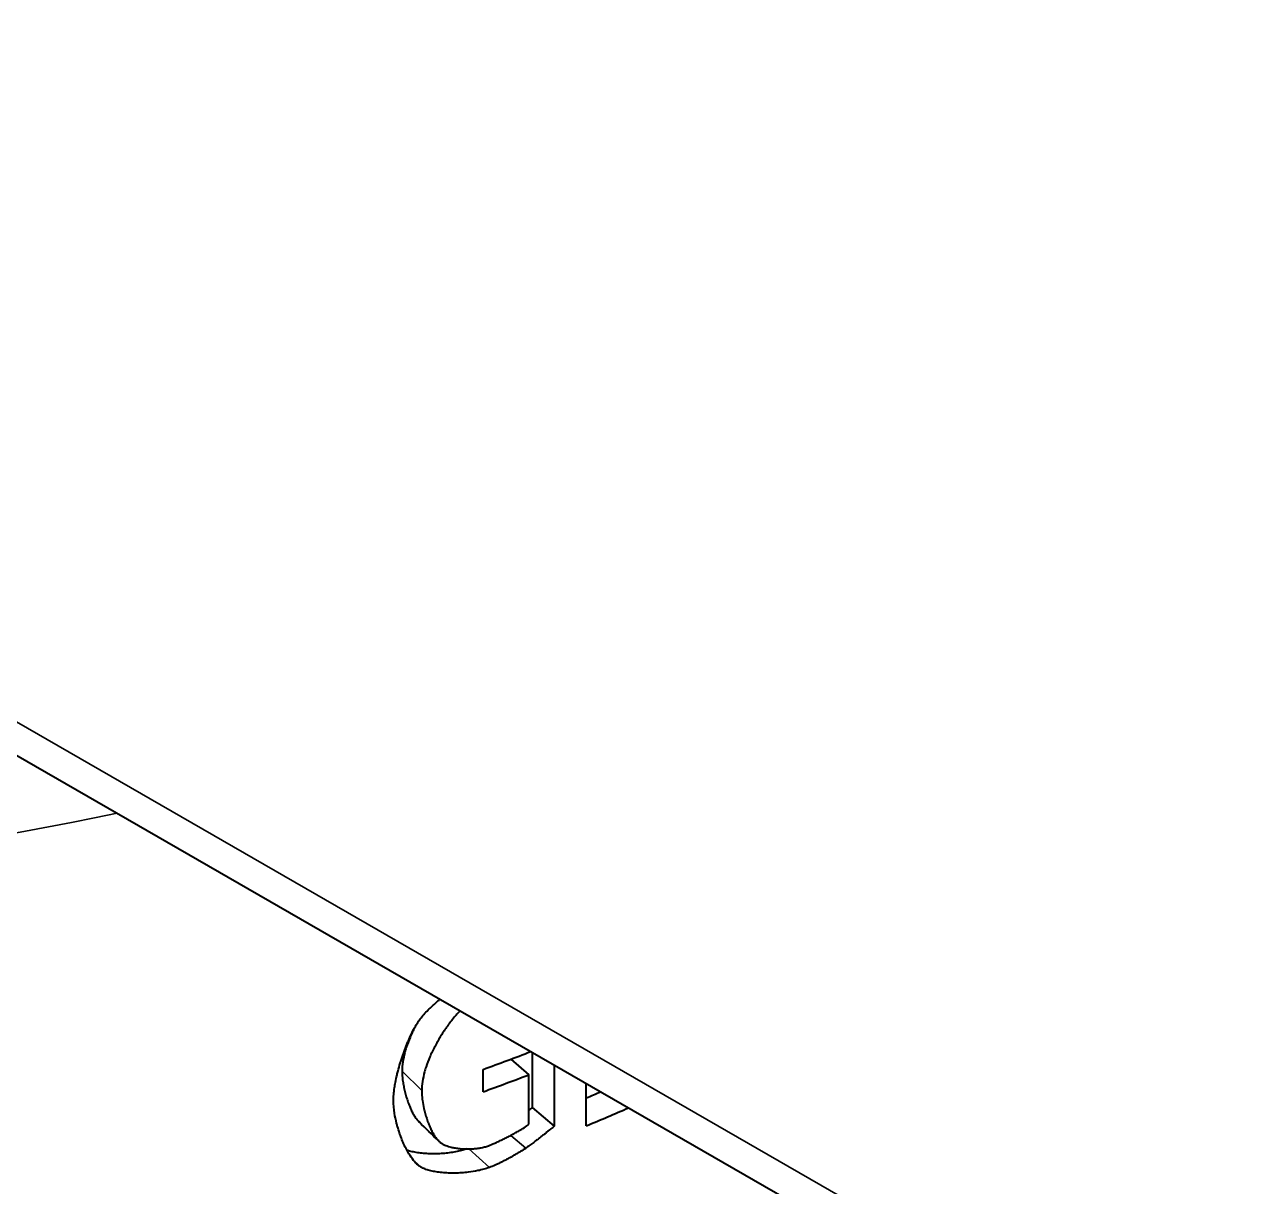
# Model space of a CAD drawing. Header units: millimetres. Extents: x 0 to 51860, y 0 to 5940.
# Drawn here: x 7348.74 to 7369.49, y 4185.01 to 4204.82 of the extents above; entities that cross this region are included whole.
import ezdxf

# ---------------------------------------------------------------- set-up
doc = ezdxf.new("R2010")
doc.units = ezdxf.units.MM
doc.header["$LTSCALE"] = 10
for name, color, linetype, lineweight in [('가시적인 것(ISO)', 3, 'Continuous', 40), ('가시적인 좁은 것(ISO)', 3, 'Continuous', 35), ('기호(ISO)', 5, 'Continuous', 25)]:
    doc.layers.add(name, color=color, linetype=linetype, lineweight=lineweight)
doc.styles.add('치수 텍스트_PSTEK_POSCO', font='isocp.shx')
doc.dimstyles.new('치수_PSTEK_POSCO$7', dxfattribs={"dimscale": 10, "dimtxt": 3.5, "dimasz": 2.5, "dimexe": 2, "dimexo": 2.5, "dimgap": 1, "dimtad": 1, "dimrnd": 1e-08, "dimdsep": 46, "dimtxsty": '치수 텍스트_PSTEK_POSCO', "dimcen": 0.09, "dimdle": 10, "dimclrd": 7, "dimclre": 7, "dimclrt": 2, "dimadec": 1, "dimazin": 2, "dimtfac": 1, "dimtmove": 0, "dimatfit": 3, "dimfxl": 0, "dimtolj": 1, "dimlwd": -1, "dimlwe": -1, "dimarcsym": 0})

msp = doc.modelspace()

# ---------------------------------------------------------------- linework, layer by layer
at = {"layer": '가시적인 것(ISO)'}
for p, q in [((7276.7049, 4233.7714), (7675.0417, 4004.3845)), ((7357.0301, 4187.1868), (7357.3377, 4186.9224)), ((7357.392, 4187.3068), (7357.392, 4186.3614)), ((7356.5604, 4186.6315), (7356.5604, 4187.0131)), ((7357.7717, 4187.0882), (7357.7717, 4186.0459)), ((7357.3377, 4186.077), (7357.3377, 4186.9224)), ((7358.3167, 4186.0507), (7358.3167, 4186.7743)), ((7357.392, 4186.3614), (7357.7717, 4186.0459))]:
    msp.add_line(p, q, dxfattribs=at)
for centre, major_axis, start_param, end_param in [((7338.6872, 4203.3384), (33.5133, 0), 5.2749055, 5.3038402), ((7338.6872, 4202.9568), (-33.5133, 0), 2.1333129, 2.1609755), ((7338.6872, 4201.6927), (-32.8467, 0), 2.2113158, 2.2206559), ((7338.6872, 4201.6927), (-33.5133, 0), 2.1965693, 2.2233683)]:
    msp.add_ellipse(centre, major_axis=major_axis, ratio=0.5758617, start_param=start_param, end_param=end_param, dxfattribs=at)
for points, knots in [([(7355.487, 4187.8743), (7355.5045, 4187.898), (7355.5248, 4187.9228), (7355.5476, 4187.9485), (7355.5704, 4187.9741), (7355.5956, 4188.0005), (7355.6228, 4188.0275), (7355.6637, 4188.0681), (7355.7091, 4188.1098), (7355.7578, 4188.1519), (7355.774, 4188.166), (7355.7906, 4188.18), (7355.8075, 4188.1941), (7355.8135, 4188.199), (7355.8194, 4188.204), (7355.8254, 4188.2089)], [0, 0, 0, 0, 0.08333333, 0.08333333, 0.08333333, 0.16666667, 0.16666667, 0.16666667, 0.29166667, 0.29166667, 0.29166667, 0.33333333, 0.33333333, 0.33333333, 0.34793429, 0.34793429, 0.34793429, 0.34793429]), ([(7356.1667, 4188.0124), (7356.1487, 4187.9935), (7356.1309, 4187.974), (7356.1132, 4187.954), (7356.0724, 4187.9079), (7356.0324, 4187.8592), (7355.9936, 4187.8084), (7355.9743, 4187.783), (7355.9552, 4187.7571), (7355.9365, 4187.7308), (7355.8991, 4187.6781), (7355.8632, 4187.6237), (7355.8291, 4187.5682), (7355.8121, 4187.5405), (7355.7956, 4187.5124), (7355.7796, 4187.4842), (7355.7475, 4187.4278), (7355.7176, 4187.3705), (7355.6902, 4187.313), (7355.6766, 4187.2843), (7355.6635, 4187.2555), (7355.6512, 4187.2267), (7355.6265, 4187.1692), (7355.6045, 4187.1118), (7355.5858, 4187.0551), (7355.5764, 4187.0268), (7355.5679, 4186.9986), (7355.5602, 4186.9707), (7355.5447, 4186.9149), (7355.5328, 4186.8601), (7355.5246, 4186.807), (7355.5165, 4186.7538), (7355.5122, 4186.7023), (7355.5122, 4186.6531)], [0.29720316, 0.29720316, 0.29720316, 0.29720316, 0.33333333, 0.33333333, 0.33333333, 0.41666667, 0.41666667, 0.41666667, 0.45833333, 0.45833333, 0.45833333, 0.54166667, 0.54166667, 0.54166667, 0.58333333, 0.58333333, 0.58333333, 0.66666667, 0.66666667, 0.66666667, 0.70833333, 0.70833333, 0.70833333, 0.79166667, 0.79166667, 0.79166667, 0.83333333, 0.83333333, 0.83333333, 0.91666667, 0.91666667, 0.91666667, 1, 1, 1, 1]), ([(7355.0305, 4186.4819), (7355.0305, 4186.5148), (7355.0338, 4186.5848), (7355.0455, 4186.681), (7355.0622, 4186.7821), (7355.0794, 4186.8663), (7355.1052, 4186.974), (7355.129, 4187.0617), (7355.1621, 4187.1716), (7355.1911, 4187.259), (7355.2299, 4187.3663), (7355.2628, 4187.4499), (7355.3142, 4187.5699), (7355.3858, 4187.719), (7355.4505, 4187.825), (7355.487, 4187.8743)], [0, 0, 0, 0, 0.0833333, 0.1666667, 0.2083333, 0.2916667, 0.3333333, 0.4166667, 0.4583333, 0.5416667, 0.5833333, 0.6666667, 0.7083333, 0.8333333, 1, 1, 1, 1]), ([(7355.3754, 4187.6924), (7355.3674, 4187.6762), (7355.3596, 4187.66), (7355.352, 4187.6438), (7355.3386, 4187.6152), (7355.3258, 4187.5865), (7355.3137, 4187.5578), (7355.2895, 4187.5005), (7355.268, 4187.4432), (7355.2496, 4187.3867), (7355.2405, 4187.3584), (7355.2321, 4187.3303), (7355.2245, 4187.3024), (7355.2094, 4187.2467), (7355.1976, 4187.192), (7355.1897, 4187.1389), (7355.1817, 4187.0858), (7355.1775, 4187.0343), (7355.1775, 4186.9851)], [0.64309656, 0.64309656, 0.64309656, 0.64309656, 0.66666667, 0.66666667, 0.66666667, 0.70833333, 0.70833333, 0.70833333, 0.79166667, 0.79166667, 0.79166667, 0.83333333, 0.83333333, 0.83333333, 0.91666667, 0.91666667, 0.91666667, 1, 1, 1, 1]), ([(7355.1775, 4186.9851), (7355.1775, 4186.9577), (7355.1786, 4186.9295), (7355.1807, 4186.9009), (7355.1828, 4186.8722), (7355.186, 4186.843), (7355.19, 4186.8135), (7355.192, 4186.7988), (7355.1943, 4186.784), (7355.1967, 4186.7692), (7355.2017, 4186.7395), (7355.2074, 4186.7097), (7355.214, 4186.6799), (7355.2173, 4186.6651), (7355.2207, 4186.6502), (7355.2244, 4186.6355), (7355.2317, 4186.6059), (7355.2397, 4186.5766), (7355.2483, 4186.5478), (7355.2526, 4186.5333), (7355.2571, 4186.519), (7355.2617, 4186.5049), (7355.2709, 4186.4766), (7355.2807, 4186.4489), (7355.291, 4186.4221), (7355.2961, 4186.4087), (7355.3014, 4186.3955), (7355.3067, 4186.3825), (7355.3175, 4186.3566), (7355.3286, 4186.3317), (7355.34, 4186.308), (7355.3458, 4186.2961), (7355.3516, 4186.2846), (7355.3575, 4186.2734), (7355.3692, 4186.251), (7355.3813, 4186.2299), (7355.3935, 4186.2105), (7355.3996, 4186.2008), (7355.4058, 4186.1915), (7355.4119, 4186.1826), (7355.4243, 4186.1648), (7355.4368, 4186.1488), (7355.4494, 4186.1347), (7355.4552, 4186.1282), (7355.461, 4186.1221), (7355.4668, 4186.1164)], [0, 0, 0, 0, 0.08333333, 0.08333333, 0.08333333, 0.16666667, 0.16666667, 0.16666667, 0.20833333, 0.20833333, 0.20833333, 0.29166667, 0.29166667, 0.29166667, 0.33333333, 0.33333333, 0.33333333, 0.41666667, 0.41666667, 0.41666667, 0.45833333, 0.45833333, 0.45833333, 0.54166667, 0.54166667, 0.54166667, 0.58333333, 0.58333333, 0.58333333, 0.66666667, 0.66666667, 0.66666667, 0.70833333, 0.70833333, 0.70833333, 0.79166667, 0.79166667, 0.79166667, 0.83333333, 0.83333333, 0.83333333, 0.91666667, 0.91666667, 0.91666667, 0.95536126, 0.95536126, 0.95536126, 0.95536126]), ([(7355.5122, 4186.6531), (7355.5122, 4186.6257), (7355.5133, 4186.5975), (7355.5155, 4186.5689), (7355.5176, 4186.5402), (7355.5208, 4186.511), (7355.5249, 4186.4816), (7355.5311, 4186.4374), (7355.5394, 4186.3927), (7355.5494, 4186.3482), (7355.5528, 4186.3333), (7355.5563, 4186.3185), (7355.56, 4186.3038), (7355.5675, 4186.2743), (7355.5756, 4186.245), (7355.5845, 4186.2162), (7355.5889, 4186.2018), (7355.5934, 4186.1876), (7355.5981, 4186.1735), (7355.6075, 4186.1452), (7355.6175, 4186.1176), (7355.628, 4186.0908), (7355.6332, 4186.0775), (7355.6386, 4186.0643), (7355.6441, 4186.0514), (7355.655, 4186.0255), (7355.6663, 4186.0007), (7355.678, 4185.9771), (7355.6839, 4185.9653), (7355.6898, 4185.9538), (7355.6958, 4185.9426), (7355.7078, 4185.9203), (7355.7201, 4185.8993), (7355.7326, 4185.8799), (7355.7388, 4185.8703), (7355.7451, 4185.861), (7355.7514, 4185.8522), (7355.764, 4185.8345), (7355.7768, 4185.8185), (7355.7896, 4185.8045), (7355.8024, 4185.7906), (7355.8152, 4185.7786), (7355.828, 4185.7688)], [0, 0, 0, 0, 0.0833333, 0.0833333, 0.0833333, 0.1666667, 0.1666667, 0.1666667, 0.2916667, 0.2916667, 0.2916667, 0.3333333, 0.3333333, 0.3333333, 0.4166667, 0.4166667, 0.4166667, 0.4583333, 0.4583333, 0.4583333, 0.5416667, 0.5416667, 0.5416667, 0.5833333, 0.5833333, 0.5833333, 0.6666667, 0.6666667, 0.6666667, 0.7083333, 0.7083333, 0.7083333, 0.7916667, 0.7916667, 0.7916667, 0.8333333, 0.8333333, 0.8333333, 0.9166667, 0.9166667, 0.9166667, 1, 1, 1, 1]), ([(7355.4841, 4185.3558), (7355.4659, 4185.3678), (7355.4476, 4185.3827), (7355.4293, 4185.4003), (7355.411, 4185.4178), (7355.3927, 4185.438), (7355.3746, 4185.4604), (7355.3475, 4185.494), (7355.3207, 4185.5327), (7355.2949, 4185.5754), (7355.2863, 4185.5896), (7355.2778, 4185.6043), (7355.2694, 4185.6193), (7355.2526, 4185.6495), (7355.2362, 4185.6812), (7355.2205, 4185.7143), (7355.2127, 4185.7308), (7355.205, 4185.7476), (7355.1974, 4185.7647), (7355.1824, 4185.7989), (7355.168, 4185.8343), (7355.1544, 4185.8704), (7355.1477, 4185.8884), (7355.1411, 4185.9067), (7355.1347, 4185.9251), (7355.1221, 4185.9619), (7355.1103, 4185.9993), (7355.0996, 4186.037), (7355.0942, 4186.0559), (7355.0891, 4186.0748), (7355.0843, 4186.0937), (7355.0698, 4186.1506), (7355.0579, 4186.2077), (7355.0489, 4186.264), (7355.0371, 4186.339), (7355.0305, 4186.4125), (7355.0305, 4186.4819)], [0, 0, 0, 0, 0.0833333, 0.0833333, 0.0833333, 0.1666667, 0.1666667, 0.1666667, 0.2916667, 0.2916667, 0.2916667, 0.3333333, 0.3333333, 0.3333333, 0.4166667, 0.4166667, 0.4166667, 0.4583333, 0.4583333, 0.4583333, 0.5416667, 0.5416667, 0.5416667, 0.5833333, 0.5833333, 0.5833333, 0.6666667, 0.6666667, 0.6666667, 0.7083333, 0.7083333, 0.7083333, 0.8333333, 0.8333333, 0.8333333, 1, 1, 1, 1]), ([(7357.392, 4186.3614), (7357.3853, 4186.3557), (7357.3772, 4186.3488), (7357.3679, 4186.341), (7357.3589, 4186.3335), (7357.3487, 4186.3251), (7357.3377, 4186.3159)], [0, 0, 0, 0, 0.08333333, 0.08333333, 0.08333333, 0.16458615, 0.16458615, 0.16458615, 0.16458615]), ([(7356.648, 4185.712), (7356.6795, 4185.7235), (7356.7162, 4185.7385), (7356.756, 4185.7558), (7356.766, 4185.7602), (7356.7762, 4185.7647), (7356.7865, 4185.7693), (7356.8071, 4185.7786), (7356.8284, 4185.7884), (7356.8501, 4185.7987), (7356.861, 4185.8038), (7356.872, 4185.8091), (7356.883, 4185.8144), (7356.905, 4185.8251), (7356.9274, 4185.8361), (7356.9497, 4185.8474), (7356.9609, 4185.853), (7356.9721, 4185.8587), (7356.9833, 4185.8645), (7357.0056, 4185.876), (7357.0278, 4185.8877), (7357.0497, 4185.8994), (7357.0606, 4185.9053), (7357.0715, 4185.9112), (7357.0822, 4185.917), (7357.1037, 4185.9288), (7357.1247, 4185.9406), (7357.1449, 4185.9522), (7357.1551, 4185.958), (7357.165, 4185.9638), (7357.1747, 4185.9695), (7357.204, 4185.9867), (7357.2313, 4186.0035), (7357.2559, 4186.0193), (7357.2887, 4186.0405), (7357.3166, 4186.0601), (7357.3377, 4186.077)], [0, 0, 0, 0, 0.1666667, 0.1666667, 0.1666667, 0.2083333, 0.2083333, 0.2083333, 0.2916667, 0.2916667, 0.2916667, 0.3333333, 0.3333333, 0.3333333, 0.4166667, 0.4166667, 0.4166667, 0.4583333, 0.4583333, 0.4583333, 0.5416667, 0.5416667, 0.5416667, 0.5833333, 0.5833333, 0.5833333, 0.6666667, 0.6666667, 0.6666667, 0.7083333, 0.7083333, 0.7083333, 0.8333333, 0.8333333, 0.8333333, 1, 1, 1, 1]), ([(7357.7717, 4186.0459), (7357.7579, 4186.0342), (7357.7386, 4186.0182), (7357.7153, 4185.9992), (7357.7095, 4185.9945), (7357.7035, 4185.9896), (7357.6972, 4185.9845), (7357.6847, 4185.9743), (7357.6713, 4185.9635), (7357.6572, 4185.9522), (7357.6502, 4185.9466), (7357.643, 4185.9408), (7357.6356, 4185.935), (7357.621, 4185.9232), (7357.6057, 4185.9112), (7357.5901, 4185.8989), (7357.5823, 4185.8927), (7357.5744, 4185.8865), (7357.5665, 4185.8803), (7357.5506, 4185.8678), (7357.5345, 4185.8552), (7357.5183, 4185.8427), (7357.5102, 4185.8364), (7357.5021, 4185.8302), (7357.4941, 4185.824), (7357.4779, 4185.8115), (7357.4618, 4185.7992), (7357.4461, 4185.7873), (7357.4382, 4185.7813), (7357.4303, 4185.7753), (7357.4226, 4185.7695), (7357.3994, 4185.7521), (7357.3771, 4185.7355), (7357.3564, 4185.7205), (7357.3288, 4185.7004), (7357.304, 4185.6829), (7357.2838, 4185.6694)], [0, 0, 0, 0, 0.1666667, 0.1666667, 0.1666667, 0.2083333, 0.2083333, 0.2083333, 0.2916667, 0.2916667, 0.2916667, 0.3333333, 0.3333333, 0.3333333, 0.4166667, 0.4166667, 0.4166667, 0.4583333, 0.4583333, 0.4583333, 0.5416667, 0.5416667, 0.5416667, 0.5833333, 0.5833333, 0.5833333, 0.6666667, 0.6666667, 0.6666667, 0.7083333, 0.7083333, 0.7083333, 0.8333333, 0.8333333, 0.8333333, 1, 1, 1, 1]), ([(7355.828, 4185.7688), (7355.8403, 4185.7589), (7355.8544, 4185.7496), (7355.8702, 4185.7409), (7355.886, 4185.7322), (7355.9034, 4185.7241), (7355.9222, 4185.7167), (7355.9504, 4185.7055), (7355.9817, 4185.6958), (7356.0152, 4185.6876), (7356.0263, 4185.6849), (7356.0377, 4185.6824), (7356.0494, 4185.68), (7356.0726, 4185.6753), (7356.0967, 4185.6712), (7356.1215, 4185.6679), (7356.1339, 4185.6662), (7356.1464, 4185.6647), (7356.159, 4185.6634), (7356.1843, 4185.6609), (7356.2101, 4185.659), (7356.2362, 4185.6579), (7356.2492, 4185.6574), (7356.2623, 4185.657), (7356.2754, 4185.6568), (7356.3017, 4185.6565), (7356.328, 4185.6569), (7356.3543, 4185.6582), (7356.3674, 4185.6588), (7356.3805, 4185.6596), (7356.3935, 4185.6606), (7356.4196, 4185.6626), (7356.4454, 4185.6655), (7356.4708, 4185.6691), (7356.4834, 4185.6709), (7356.496, 4185.673), (7356.5084, 4185.6752), (7356.5332, 4185.6796), (7356.5574, 4185.6849), (7356.5807, 4185.6911), (7356.6041, 4185.6972), (7356.6266, 4185.7042), (7356.648, 4185.712)], [0, 0, 0, 0, 0.0833333, 0.0833333, 0.0833333, 0.1666667, 0.1666667, 0.1666667, 0.2916667, 0.2916667, 0.2916667, 0.3333333, 0.3333333, 0.3333333, 0.4166667, 0.4166667, 0.4166667, 0.4583333, 0.4583333, 0.4583333, 0.5416667, 0.5416667, 0.5416667, 0.5833333, 0.5833333, 0.5833333, 0.6666667, 0.6666667, 0.6666667, 0.7083333, 0.7083333, 0.7083333, 0.7916667, 0.7916667, 0.7916667, 0.8333333, 0.8333333, 0.8333333, 0.9166667, 0.9166667, 0.9166667, 1, 1, 1, 1]), ([(7356.2814, 4185.6568), (7356.2598, 4185.6495), (7356.2375, 4185.6427), (7356.1823, 4185.6275), (7356.1488, 4185.6195), (7356.0972, 4185.609), (7356.0797, 4185.6057), (7356.0268, 4185.5966), (7355.9907, 4185.5915), (7355.936, 4185.5853), (7355.9176, 4185.5834), (7355.8624, 4185.5786), (7355.8253, 4185.5764), (7355.7698, 4185.5744), (7355.7514, 4185.574), (7355.6962, 4185.5735), (7355.6597, 4185.5742), (7355.6059, 4185.5765), (7355.5881, 4185.5776), (7355.5354, 4185.5814), (7355.501, 4185.5849), (7355.4513, 4185.5916), (7355.435, 4185.594), (7355.3872, 4185.6022), (7355.3567, 4185.6085), (7355.3135, 4185.6195), (7355.2995, 4185.6233), (7355.2773, 4185.6301), (7355.2687, 4185.6329), (7355.2603, 4185.6358)], [0.02377475, 0.02377475, 0.02377475, 0.02377475, 0.08333333, 0.08333333, 0.16666667, 0.16666667, 0.20833333, 0.20833333, 0.29166667, 0.29166667, 0.33333333, 0.33333333, 0.41666667, 0.41666667, 0.45833333, 0.45833333, 0.54166667, 0.54166667, 0.58333333, 0.58333333, 0.66666667, 0.66666667, 0.70833333, 0.70833333, 0.79166667, 0.79166667, 0.83333333, 0.83333333, 0.86040565, 0.86040565, 0.86040565, 0.86040565]), ([(7357.2838, 4185.6694), (7357.2564, 4185.6509), (7357.2261, 4185.6314), (7357.1939, 4185.6113), (7357.1859, 4185.6063), (7357.1777, 4185.6013), (7357.1694, 4185.5963), (7357.1529, 4185.5861), (7357.1358, 4185.5759), (7357.1185, 4185.5657), (7357.1098, 4185.5606), (7357.101, 4185.5555), (7357.0922, 4185.5504), (7357.0745, 4185.5402), (7357.0565, 4185.5299), (7357.0383, 4185.5198), (7357.0293, 4185.5147), (7357.0201, 4185.5097), (7357.011, 4185.5047), (7356.9926, 4185.4947), (7356.9742, 4185.4847), (7356.9557, 4185.475), (7356.9464, 4185.4701), (7356.9371, 4185.4653), (7356.9279, 4185.4605), (7356.9094, 4185.451), (7356.8909, 4185.4417), (7356.8725, 4185.4326), (7356.8633, 4185.4281), (7356.8541, 4185.4236), (7356.845, 4185.4193), (7356.8177, 4185.4061), (7356.7907, 4185.3937), (7356.7645, 4185.3822), (7356.7296, 4185.3669), (7356.6959, 4185.3532), (7356.6645, 4185.3417)], [0, 0, 0, 0, 0.1666667, 0.1666667, 0.1666667, 0.2083333, 0.2083333, 0.2083333, 0.2916667, 0.2916667, 0.2916667, 0.3333333, 0.3333333, 0.3333333, 0.4166667, 0.4166667, 0.4166667, 0.4583333, 0.4583333, 0.4583333, 0.5416667, 0.5416667, 0.5416667, 0.5833333, 0.5833333, 0.5833333, 0.6666667, 0.6666667, 0.6666667, 0.7083333, 0.7083333, 0.7083333, 0.8333333, 0.8333333, 0.8333333, 1, 1, 1, 1]), ([(7356.6645, 4185.3417), (7356.6346, 4185.3308), (7356.6031, 4185.3208), (7356.5702, 4185.3117), (7356.5374, 4185.3025), (7356.5032, 4185.2943), (7356.4681, 4185.2871), (7356.4154, 4185.2762), (7356.3605, 4185.2674), (7356.3047, 4185.2608), (7356.2861, 4185.2586), (7356.2673, 4185.2566), (7356.2486, 4185.2549), (7356.211, 4185.2514), (7356.1731, 4185.2489), (7356.1354, 4185.2473), (7356.1165, 4185.2465), (7356.0977, 4185.246), (7356.0789, 4185.2457), (7356.0414, 4185.2451), (7356.0042, 4185.2455), (7355.9675, 4185.2468), (7355.9492, 4185.2475), (7355.9311, 4185.2484), (7355.9132, 4185.2495), (7355.8773, 4185.2518), (7355.8423, 4185.2551), (7355.8085, 4185.2593), (7355.7915, 4185.2614), (7355.7749, 4185.2638), (7355.7587, 4185.2664), (7355.7261, 4185.2716), (7355.695, 4185.2777), (7355.6656, 4185.2848), (7355.6509, 4185.2884), (7355.6367, 4185.2921), (7355.6229, 4185.2962), (7355.5954, 4185.3042), (7355.5698, 4185.3132), (7355.5466, 4185.3232), (7355.5233, 4185.3331), (7355.5024, 4185.344), (7355.4841, 4185.3558)], [0, 0, 0, 0, 0.0833333, 0.0833333, 0.0833333, 0.1666667, 0.1666667, 0.1666667, 0.2916667, 0.2916667, 0.2916667, 0.3333333, 0.3333333, 0.3333333, 0.4166667, 0.4166667, 0.4166667, 0.4583333, 0.4583333, 0.4583333, 0.5416667, 0.5416667, 0.5416667, 0.5833333, 0.5833333, 0.5833333, 0.6666667, 0.6666667, 0.6666667, 0.7083333, 0.7083333, 0.7083333, 0.7916667, 0.7916667, 0.7916667, 0.8333333, 0.8333333, 0.8333333, 0.9166667, 0.9166667, 0.9166667, 1, 1, 1, 1])]:
    msp.add_open_spline(points, degree=3, knots=knots, dxfattribs=at)
msp.add_open_spline([(7355.8043, 4185.7894), (7355.6918, 4185.8984), (7355.5793, 4186.0074), (7355.4668, 4186.1164)], degree=3, dxfattribs=at)
at = {"layer": '가시적인 좁은 것(ISO)'}
for p, q in [((7276.3581, 4234.5371), (7674.6949, 4005.1501)), ((7355.1775, 4186.9851), (7355.5122, 4186.6531)), ((7357.0297, 4185.8887), (7357.2838, 4185.6694)), ((7356.3165, 4185.6569), (7356.6645, 4185.3417)), ((7355.3594, 4185.4798), (7355.4841, 4185.3558))]:
    msp.add_line(p, q, dxfattribs=at)
msp.add_ellipse((7338.6872, 4209.4773), major_axis=(33.5133, 0), ratio=0.5758617, start_param=4.6730736, end_param=5.0669216, dxfattribs=at)

# ---------------------------------------------------------------- leaders
at = {"layer": '기호(ISO)', "color": 7, "annotation_type": 0, "has_hookline": 1, "hookline_direction": 0, "text_width": 1096.8392}
msp.add_leader([(6028.683, 4327.4923), (6292.7879, 3928.3081), (6317.7879, 3928.3081)], dimstyle='치수_PSTEK_POSCO$7', override={"dimtad": 0}, dxfattribs=at)

doc.saveas('drawing.dxf')
